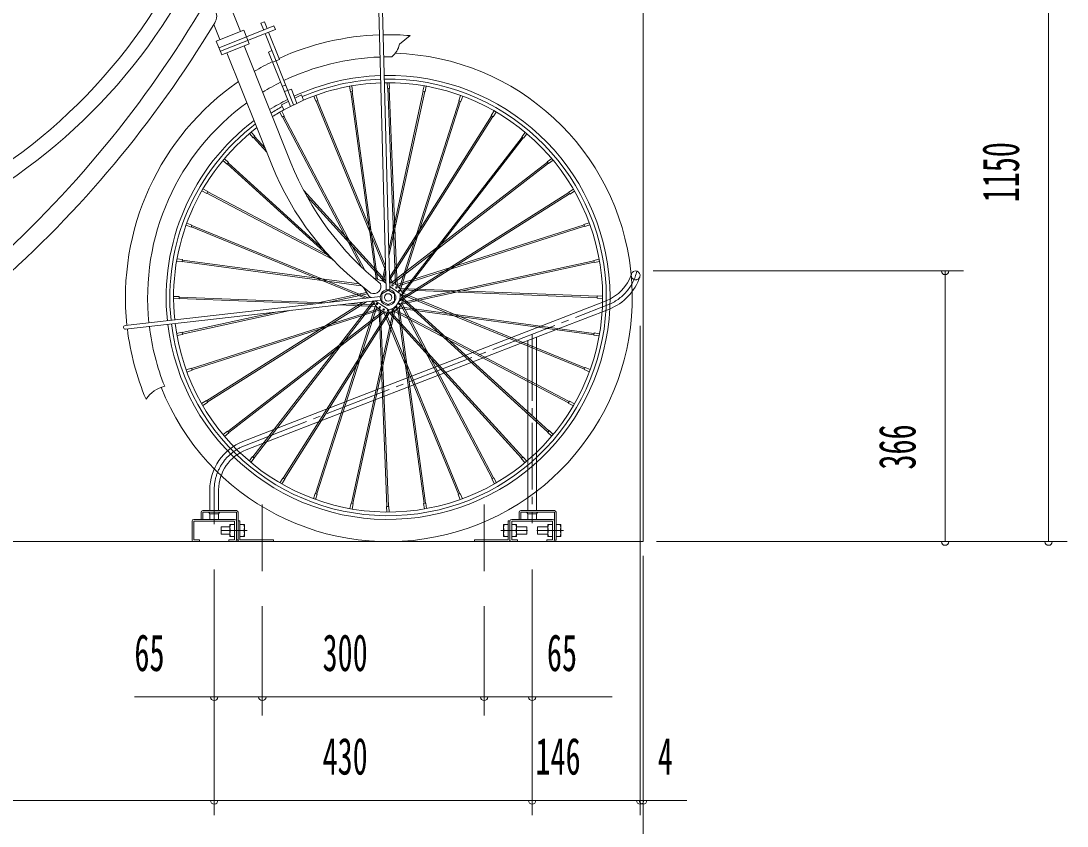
# Model space of a CAD drawing. Units: millimetres, scale not verified. Extents: x -5740 to 5740, y -4020 to 4020.
# Drawn here: x -3765 to -2350, y -2717 to -1629 of the extents above; entities that cross this region are included whole.
import ezdxf
from ezdxf.enums import TextEntityAlignment as Align

# ---------------------------------------------------------------- set-up
doc = ezdxf.new("R2010")
doc.units = ezdxf.units.MM
doc.header["$LTSCALE"] = 10
for name, pattern in [('CHAIN2', [12, 9, -1, 1, -1]), ('DASHED3', [4, 3, -1]), ('DOUBLE_CHAIN2', [12.8, 9, -1, 0.6, -0.6, 0.6, -1])]:
    doc.linetypes.add(name, pattern=pattern)
for name, color, linetype, lineweight in [('0-0_0', 2, 'DOUBLE_CHAIN2', 18), ('0-2_2_0_BOLD', 7, 'Continuous', 18), ('0-3_HIDDEN', 3, 'DASHED3', 18), ('0-4_2_2_CENTER', 3, 'CHAIN2', 18), ('0-5_2_5_DIM', 3, 'Continuous', 18), ('0-6_2_6_HATCH', 6, 'Continuous', 18)]:
    doc.layers.add(name, color=color, linetype=linetype, lineweight=lineweight)
doc.styles.add('ＭＳ ゴシック', font='')
doc.styles.get('ＭＳ ゴシック').set_extended_font_data('MS Gothic')

# ---------------------------------------------------------------- blocks, each defined once
blk = doc.blocks.new('j')
at = {"layer": '0-6_2_6_HATCH', "color": 2}
for p, q in [((14952.33, -507.21), (15003.73, -635.78)), ((15200.83, -985.31), (15191.03, -607.66)), ((15196.03, -607.54), (15205.83, -985.18)), ((14975.93, -646.93), (14967.63, -626.25)), ((15008.43, -633.93), (14971.23, -648.78)), ((15015.83, -652.5), (15008.43, -633.93)), ((15031.63, -624.64), (15036.23, -622.79)), ((15035.33, -633.93), (15031.63, -624.64)), ((15036.23, -622.79), (15039.93, -632.07)), ((15056.73, -673.85), (15041.83, -636.71)), ((14971.23, -648.78), (14978.73, -667.35)), ((15037.23, -638.57), (15075.83, -735.27)), ((15218.83, -653.08), (15233.53, -641.51)), ((14978.73, -667.35), (15015.83, -652.5)), ((15046.33, -816.28), (14985.63, -664.57)), ((15008.83, -655.28), (15072.13, -813.4)), ((15056.73, -673.85), (15047.43, -677.57)), ((15202.23, -705.26), (15202.53, -712.74)), ((15205.53, -712.75), (15205.23, -705.14)), ((15060.43, -710.06), (15065.03, -708.2)), ((15152.53, -717.39), (15151.43, -709.85)), ((15187.23, -970.18), (15153.03, -717.3)), ((15154.93, -716.95), (15189.33, -970.95)), ((15202.53, -712.74), (15205.53, -712.75)), ((15213.63, -978.17), (15203.03, -712.74)), ((15251.13, -716.78), (15204.43, -931.49)), ((15204.63, -939.9), (15253.13, -717.13)), ((15205.03, -712.75), (15215.73, -979.55)), ((15252.33, -709.26), (15250.63, -716.69)), ((15059.53, -734.92), (15068.53, -730.5)), ((15062.33, -741.9), (15059.53, -734.92)), ((15089.33, -728.64), (15062.33, -741.9)), ((15077.63, -726.08), (15086.63, -721.66)), ((15086.63, -721.66), (15089.33, -728.64)), ((15103.13, -723.21), (15105.93, -730.14)), ((15106.43, -729.96), (15200.13, -958.61)), ((15199.93, -952.98), (15108.23, -729.28)), ((15299.73, -729.62), (15218.93, -982.67)), ((15220.43, -984.67), (15301.63, -730.31)), ((15056.93, -744.88), (15060.43, -751.62)), ((15343.63, -749.87), (15205.33, -968.66)), ((15060.93, -751.37), (15167.63, -954.44)), ((15172.03, -958.62), (15062.63, -750.37)), ((15205.43, -972.26), (15345.33, -750.87)), ((15021.03, -779.53), (15016.03, -773.99)), ((15037.33, -793.65), (15023.03, -777.92)), ((15021.43, -779.21), (15039.43, -798.95)), ((15384.93, -778.56), (15222.43, -988.7)), ((15223.03, -991.08), (15386.43, -779.85)), ((14985.73, -815.26), (14980.13, -810.14)), ((14982.13, -807.92), (14987.63, -812.96)), ((14987.63, -812.96), (14985.73, -815.26)), ((15131.93, -947.54), (14986.03, -814.88)), ((14987.33, -813.34), (15116.23, -930.6)), ((15419.13, -812.58), (15207.93, -975.92)), ((15210.33, -976.61), (15420.43, -814.11)), ((15424.83, -807.54), (15418.83, -812.2)), ((14958.53, -854.53), (15128.13, -943.66)), ((15123.93, -939.2), (14959.53, -852.79)), ((15089.53, -851.03), (15200.43, -973.07)), ((15200.23, -975.72), (15093.43, -858.34)), ((15223.43, -998.02), (15449.13, -855.39)), ((15448.13, -853.66), (15223.53, -995.55)), ((15454.23, -849.22), (15447.83, -853.22)), ((15447.83, -853.22), (15449.33, -855.83)), ((15449.33, -855.83), (15455.83, -851.76)), ((14937.23, -900.63), (14930.23, -897.75)), ((14931.33, -894.97), (14938.23, -897.81)), ((14938.23, -897.81), (14937.23, -900.63)), ((15172.43, -996.47), (14937.43, -900.16)), ((14938.13, -898.28), (15176.53, -996)), ((15468.73, -897.35), (15214.33, -978.59)), ((15216.33, -980.05), (15469.33, -899.22)), ((15475.73, -894.56), (15468.53, -896.87)), ((15468.53, -896.87), (15469.53, -899.69)), ((15469.53, -899.69), (15476.63, -897.42)), ((14917.53, -946.33), (14925.03, -947.34)), ((14925.53, -944.38), (14917.93, -943.36)), ((14925.03, -947.34), (14925.53, -944.38)), ((15167.33, -979.66), (14925.03, -946.84)), ((14925.43, -944.87), (15164.33, -977.24)), ((15482.23, -947.83), (15221.33, -1004.65)), ((15222.33, -1002.38), (15481.83, -945.86)), ((15481.83, -945.36), (15489.13, -943.77)), ((15482.33, -948.32), (15481.83, -945.36)), ((15489.73, -946.7), (15482.33, -948.32)), ((15195.33, -973.12), (15199.93, -952.03)), ((15200.13, -960.43), (15197.23, -973.81)), ((15199.03, -974.47), (15183.53, -968.83)), ((15205.33, -966.01), (15209.53, -976.36)), ((15207.13, -975.76), (15205.43, -971.63)), ((15174.53, -988.69), (15110.93, -1002.53)), ((15121.63, -1002.26), (15175.63, -990.49)), ((15177.93, -994.09), (15170.33, -982.06)), ((15219.43, -983.29), (15486.23, -993.94)), ((15486.23, -995.94), (15220.83, -985.35)), ((15222.63, -989.46), (15469.73, -1090.72)), ((14847.83, -1033.44), (15193.13, -994.11)), ((15193.73, -999.08), (14848.43, -1038.41)), ((14913.23, -997.14), (14920.83, -997.44)), ((14920.83, -994.44), (14913.33, -994.14)), ((14920.83, -997.44), (14920.83, -994.44)), ((15117.13, -1002.77), (14920.83, -994.94)), ((14920.83, -996.94), (15104.13, -1004.25)), ((15169.53, -1001.83), (14958.03, -1135.49)), ((14959.03, -1137.22), (15174.13, -1001.31)), ((15020.73, -1211.03), (15183.73, -1000.22)), ((15184.73, -1002.18), (15022.23, -1212.32)), ((15186.33, -1005.53), (15149.83, -1004.08)), ((15182.03, -1000.41), (15184.43, -1001.42)), ((15223.83, -993.03), (15208.53, -1015.25)), ((15346.23, -1239.51), (15222.03, -1003.12)), ((15469.03, -1092.6), (15223.23, -991.86)), ((15419.83, -1177.54), (15223.23, -998.81)), ((15223.53, -996.34), (15421.03, -1176)), ((15486.23, -996.44), (15493.73, -996.74)), ((15053.43, -1015.05), (14924.93, -1043.05)), ((14925.23, -1045.02), (15073.13, -1012.81)), ((15190.83, -1010.83), (14937.73, -1091.66)), ((14938.43, -1093.54), (15192.83, -1012.29)), ((15196.83, -1014.27), (14986.63, -1176.77)), ((14987.93, -1178.3), (15199.23, -1014.96)), ((15203.63, -1015.44), (15061.73, -1240.01)), ((15063.53, -1241.01), (15206.13, -1015.27)), ((15105.43, -1260.57), (15186.73, -1006.21)), ((15188.13, -1008.21), (15107.33, -1261.26)), ((15136.83, -1005.56), (15187.63, -1007.59)), ((15210.53, -1014.2), (15153.93, -1273.75)), ((15155.93, -1274.1), (15212.73, -1013.2)), ((15202.03, -1278.14), (15191.43, -1011.33)), ((15193.43, -1012.71), (15204.03, -1278.14)), ((15298.83, -1261.6), (15197.53, -1014.52)), ((15199.93, -1015.12), (15300.73, -1260.92)), ((15384.13, -1212.96), (15204.43, -1015.42)), ((15206.93, -1015.16), (15385.63, -1211.67)), ((15447.63, -1138.09), (15211.23, -1013.9)), ((15213.43, -1012.81), (15448.63, -1136.35)), ((15216.53, -1010.69), (15252.13, -1273.93)), ((15481.73, -1046.01), (15217.13, -1010.16)), ((15254.13, -1273.58), (15218.33, -1008.98)), ((15218.83, -1008.38), (15482.03, -1044.04)), ((15220.93, -1005.35), (15344.43, -1240.51)), ((15489.53, -1044.55), (15482.13, -1043.54)), ((14931.33, -1096.32), (14938.63, -1094.01)), ((15469.93, -1090.25), (15468.83, -1093.07)), ((15468.83, -1093.07), (15475.83, -1095.91)), ((15476.93, -1093.13), (15469.93, -1090.25)), ((14951.33, -1139.12), (14957.73, -1135.05)), ((14959.23, -1137.66), (14952.93, -1141.65)), ((14957.73, -1135.05), (14959.23, -1137.66)), ((14986.33, -1176.39), (14980.43, -1180.97)), ((14982.23, -1183.34), (14988.33, -1178.68)), ((14988.33, -1178.68), (14986.33, -1176.39)), ((15421.43, -1175.62), (15419.43, -1177.92)), ((15419.43, -1177.92), (15425.03, -1182.96)), ((15427.03, -1180.74), (15421.43, -1175.62)), ((15386.03, -1211.36), (15391.03, -1216.89)), ((15061.33, -1239.76), (15057.33, -1246.09)), ((15059.83, -1247.69), (15063.93, -1241.26)), ((15063.93, -1241.26), (15061.33, -1239.76)), ((15346.63, -1239.26), (15344.03, -1240.76)), ((15344.03, -1240.76), (15347.53, -1247.39)), ((15350.13, -1246), (15346.63, -1239.26)), ((15102.63, -1267.65), (15105.03, -1260.4)), ((15105.03, -1260.4), (15107.83, -1261.43)), ((15107.83, -1261.43), (15105.53, -1268.56)), ((15254.63, -1273.49), (15251.63, -1274.02)), ((15255.63, -1281.03), (15254.63, -1273.49)), ((15298.33, -1261.77), (15301.23, -1260.75)), ((15301.23, -1268.81), (15298.33, -1261.77)), ((15301.23, -1260.75), (15304.03, -1267.67)), ((15153.43, -1273.67), (15151.93, -1280.98)), ((15201.53, -1278.13), (15204.53, -1278.14)), ((15201.83, -1285.74), (15201.53, -1278.13)), ((15204.53, -1278.14), (15204.83, -1285.62)), ((15251.63, -1274.02), (15252.63, -1281.43))]:
    blk.add_line(p, q, dxfattribs=at)
for points in [[(14976.83, -662.71), (15051.13, -633), (15049.23, -628.36), (14975.03, -658.07)], [(15071.33, -737.48), (15041.83, -663.64), (15046.43, -661.78)], [(15080.33, -733.06), (15072.73, -713.84), (15063.23, -717.23)], [(15154.43, -709.44), (15155.43, -716.86), (15152.53, -717.39)], [(15250.63, -716.69), (15253.63, -717.21), (15255.23, -709.9)], [(15105.93, -730.14), (15108.73, -729.11), (15105.83, -722.07)], [(15301.63, -722.32), (15299.33, -729.45), (15302.13, -730.48), (15304.43, -723.23)], [(15060.43, -751.62), (15063.03, -750.12), (15059.63, -743.49)], [(15347.23, -743.19), (15343.13, -749.62), (15345.73, -751.12), (15349.73, -744.79)], [(15018.23, -771.97), (15023.33, -777.6), (15021.03, -779.53)], [(15389.13, -772.31), (15384.53, -778.24), (15386.83, -780.17), (15391.43, -774.15)], [(15418.83, -812.2), (15420.73, -814.49), (15426.73, -809.91)], [(14951.63, -851.48), (14958.23, -854.96), (14959.73, -852.36), (14953.03, -848.82)], [(15493.83, -993.74), (15486.23, -993.44), (15486.23, -996.44)], [(14917.33, -1044.18), (14924.83, -1042.56), (14925.33, -1045.51), (14918.03, -1047.11)], [(15482.13, -1043.54), (15481.63, -1046.5), (15489.13, -1047.52)], [(14938.63, -1094.01), (14937.53, -1091.19), (14930.43, -1093.46)], [(15455.53, -1139.4), (15448.93, -1135.92), (15447.33, -1138.52), (15454.13, -1142.06)], [(15018.03, -1218.56), (15022.63, -1212.64), (15020.33, -1210.71), (15015.63, -1216.73)], [(15388.83, -1218.91), (15383.73, -1213.28), (15386.03, -1211.36)], [(15154.83, -1281.62), (15156.43, -1274.19), (15153.43, -1273.67)]]:
    blk.add_lwpolyline(points, dxfattribs=at)
blk.add_lwpolyline([(15195.03, -1000.35), (15195.03, -990.53), (15203.53, -985.62), (15212.03, -990.53), (15212.03, -1000.35), (15203.53, -1005.25)], close=True, dxfattribs=at)
for centre, radius in [((15203.53, -995.44), 10.5), ((15203.53, -995.44), 5), ((15209.53, -979), 1), ((15214.83, -982.03), 1), ((15218.73, -986.69), 1), ((15188.43, -1004.19), 1), ((15218.73, -1004.19), 1), ((15220.83, -992.4), 1), ((15220.83, -998.48), 1), ((15192.33, -1008.84), 1), ((15197.53, -1011.89), 1), ((15203.53, -1012.94), 1), ((15209.53, -1011.88), 1), ((15214.83, -1008.84), 1)]:
    blk.add_circle(centre, radius, dxfattribs=at)
for centre, radius, start, end in [((14264.13, -208.06), 739.5, 292.61365, 334.12314), ((14264.13, -208.06), 760.5, 292.53613, 332.69836), ((13672.33, 154.68), 1487.5, 311.35995, 329.64667), ((14953.73, -614.86), 18, 320.74817, 82.85374), ((13672.33, 154.68), 1512.5, 311.32513, 328.91446), ((15203.53, -995.44), 355.2, 91.88019, 114.53242), ((15203.53, -995.44), 355.2, 85.15501, 91.07365), ((15189.43, -647.17), 30, 309.63101, 348.6438), ((15203.53, -995.44), 330.2, 201.60161, 88.31546), ((15203.53, -995.44), 355.2, 116.14862, 120.61508), ((15203.53, -995.44), 325.2, 91.91748, 115.66718), ((15203.53, -995.44), 325.2, 89.11906, 91.03653), ((15203.53, -995.44), 355.2, 124.72224, 186.09508), ((15203.53, -995.44), 300.2, 186.9756, 90.99986), ((15203.53, -995.44), 295.2, 186.98363, 90.99173), ((15203.53, -995.44), 290.2, 186.99194, 90.98332), ((15203.53, -995.44), 325.2, 116.55061, 121.43564), ((15203.53, -995.44), 300.2, 91.95418, 115.03337), ((15203.53, -995.44), 295.2, 91.96219, 113.14552), ((15203.53, -995.44), 290.2, 91.9705, 113.16864), ((15203.53, -995.44), 325.2, 125.93796, 186.05795), ((15203.53, -995.44), 300.2, 116.94716, 122.24661), ((15203.53, -995.44), 295.2, 118.98695, 122.42551), ((15203.53, -995.44), 290.2, 119.11139, 122.6107), ((15203.53, -995.44), 300.2, 127.14299, 186.02129), ((15203.53, -995.44), 295.2, 127.40935, 186.01314), ((15203.53, -995.44), 290.2, 127.68526, 186.00473), ((15417.73, -667.72), 400, 201.80142, 233.59489), ((15443.53, -664.85), 400, 201.80142, 231.2941), ((15203.53, -995.44), 20, 193.67825, 84.2953), ((15443.53, -664.85), 395, 231.4888, 232.04286), ((15183.93, -980.34), 10, 248.78935, 19.54359), ((15199.93, -992.93), 20, 284.46997, 7.40977), ((15443.53, -664.85), 395, 232.97568, 235.49246), ((15417.73, -667.72), 405, 233.6917, 234.05539), ((15417.73, -667.72), 405, 235.1143, 238.29701), ((14848.13, -1035.92), 2.5, 96.50145, 276.50143), ((15203.53, -995.44), 355.2, 186.90163, 202.80948), ((15203.53, -995.44), 325.2, 186.9389, 201.69212), ((14909.83, -1154.75), 40, 102.1378, 147.30659)]:
    blk.add_arc(centre, radius, start, end, dxfattribs=at)

msp = doc.modelspace()

# ---------------------------------------------------------------- linework, layer by layer
at = {"layer": '0-2_2_0_BOLD'}
for p, q in [((-2923.2, -978.17), (-2923.2, -2332.68)), ((-3067.2, -2043.46), (-2973.1, -2006.98)), ((-3464.5, -2197.41), (-3067.2, -2043.46)), ((-3079.2, -2060.98), (-3079.2, -2290.68)), ((-3067.2, -2056.33), (-3067.2, -2290.68)), ((-3509.3, -2290.68), (-3509.3, -2262.63)), ((-3497.3, -2290.68), (-3497.3, -2262.68)), ((-3497.3, -2262.68), (-3497.3, -2265.01)), ((-3518.7, -2290.68), (-3473.3, -2290.68)), ((-3088.6, -2290.68), (-3043.2, -2290.68)), ((-3533.3, -2330.38), (-3533.3, -2304.98)), ((-3531, -2302.68), (-3475.6, -2302.68)), ((-3531, -2304.98), (-3475.6, -2304.98)), ((-3531, -2330.38), (-3531, -2304.98)), ((-3521, -2302.68), (-3521, -2292.98)), ((-3509.3, -2294.98), (-3497.3, -2294.98)), ((-3509.3, -2302.68), (-3509.3, -2294.98)), ((-3497.3, -2302.68), (-3497.3, -2294.98)), ((-3475.6, -2304.98), (-3475.6, -2330.38)), ((-3473.3, -2330.69), (-3473.3, -2292.98)), ((-3473.3, -2302.68), (-3473.3, -2330.38)), ((-3468.7, -2304.58), (-3471.2, -2304.58)), ((-3471, -2330.69), (-3471, -2292.98)), ((-3471, -2330.38), (-3471, -2304.98)), ((-3468.7, -2330.38), (-3468.7, -2304.58)), ((-3103.2, -2330.38), (-3103.2, -2304.98)), ((-3100.9, -2302.68), (-3045.5, -2302.68)), ((-3100.9, -2304.98), (-3045.5, -2304.98)), ((-3100.9, -2330.38), (-3100.9, -2304.98)), ((-3090.9, -2302.68), (-3090.9, -2292.98)), ((-3079.2, -2294.98), (-3067.2, -2294.98)), ((-3079.2, -2294.98), (-3079.2, -2302.68)), ((-3067.2, -2294.98), (-3067.2, -2302.68)), ((-3045.5, -2330.38), (-3045.5, -2304.98)), ((-3043.2, -2330.69), (-3043.2, -2292.98)), ((-3043.2, -2304.98), (-3043.2, -2330.38)), ((-3040.9, -2330.69), (-3040.9, -2292.98)), ((-3493.7, -2322.68), (-3493.7, -2312.68)), ((-3482, -2312.68), (-3493.7, -2312.68)), ((-3482, -2309.68), (-3475.6, -2309.68)), ((-3482, -2325.68), (-3482, -2309.68)), ((-3468.5, -2317.69), (-3475.6, -2317.69)), ((-3094.5, -2309.68), (-3100.9, -2309.68)), ((-3094.5, -2325.68), (-3094.5, -2309.68)), ((-3094.5, -2312.68), (-3080.5, -2312.68)), ((-3051.9, -2312.68), (-3065.9, -2312.68)), ((-3065.9, -2322.68), (-3065.9, -2312.68)), ((-3034.5, -2309.68), (-3040.9, -2309.68)), ((-3034.5, -2325.68), (-3034.5, -2309.68)), ((-2923.2, -2332.68), (-4903.2, -2332.68)), ((-3523.3, -2330.38), (-3531, -2330.38)), ((-3523.3, -2332.68), (-3523.3, -2330.38)), ((-3482, -2322.68), (-3493.7, -2322.68)), ((-3483.3, -2330.38), (-3475.6, -2330.38)), ((-3483.3, -2332.68), (-3483.3, -2330.38)), ((-3482, -2325.68), (-3475.6, -2325.68)), ((-3471.1, -2330.38), (-3473.3, -2330.38)), ((-3471, -2330.69), (-3473.3, -2330.69)), ((-3462.3, -2325.68), (-3468.7, -2325.68)), ((-3468.7, -2330.38), (-3423, -2330.38)), ((-3423, -2332.68), (-3423, -2330.38)), ((-3105.5, -2330.38), (-3151.2, -2330.38)), ((-3151.2, -2332.68), (-3151.2, -2330.38)), ((-3111.9, -2325.68), (-3105.5, -2325.68)), ((-3094.5, -2325.68), (-3100.9, -2325.68)), ((-3093.2, -2330.38), (-3100.9, -2330.38)), ((-3093.2, -2332.68), (-3093.2, -2330.38)), ((-3051.8, -2322.68), (-3065.9, -2322.68)), ((-3045.5, -2330.38), (-3053.2, -2330.38)), ((-3053.2, -2332.68), (-3053.2, -2330.38)), ((-3051.9, -2325.68), (-3045.5, -2325.68)), ((-3040.9, -2330.68), (-3043.2, -2330.68)), ((-3040.9, -2330.69), (-3043.2, -2330.69))]:
    msp.add_line(p, q, dxfattribs=at)
at = {"layer": '0-2_2_0_BOLD', "linetype": 'CHAIN2'}
for p, q in [((-3475.6, -2317.68), (-3481.1, -2317.68)), ((-3468.7, -2317.68), (-3463.2, -2317.68)), ((-3105.5, -2317.68), (-3111, -2317.68)), ((-3100.9, -2317.68), (-3095.4, -2317.68)), ((-3045.5, -2317.68), (-3051, -2317.68)), ((-3038.4, -2317.69), (-3045.5, -2317.69)), ((-3040.9, -2317.68), (-3035.4, -2317.68))]:
    msp.add_line(p, q, dxfattribs=at)
at = {"layer": '0-2_2_0_BOLD'}
for points in [[(-3460.2, -2208.6), (-3067.2, -2056.33), (-2968.8, -2018.18)], [(-3518.7, -2302.68), (-3518.7, -2292.98), (-3473.3, -2292.98)], [(-3105.5, -2330.38), (-3105.5, -2304.58), (-3103, -2304.58)], [(-3088.6, -2302.68), (-3088.6, -2292.98), (-3043.2, -2292.98)], [(-3462.3, -2325.68), (-3462.3, -2309.68), (-3468.7, -2309.68)], [(-3111.9, -2325.68), (-3111.9, -2309.68), (-3105.5, -2309.68)], [(-3094.6, -2322.68), (-3080.5, -2322.68), (-3080.5, -2312.68)], [(-3051.9, -2325.68), (-3051.9, -2309.68), (-3045.5, -2309.68)], [(-3034.5, -2325.68), (-3040.9, -2325.68), (-3040.9, -2309.68)]]:
    msp.add_lwpolyline(points, dxfattribs=at)
for centre, radius, start, end in [((-2933.2, -1972.68), 6, 342, 162), ((-2994.1, -1952.9), 58, 291.17999, 342), ((-2994.1, -1952.9), 70, 291.17999, 342), ((-3439.01, -2262.91), 70.29, 111.26739, 179.76839), ((-3439.01, -2262.91), 58.29, 111.26732, 179.76858), ((-3518.7, -2292.98), 2.3, 90, 180), ((-3473.3, -2292.98), 2.3, 0, 90), ((-3088.6, -2292.98), 2.3, 90, 180), ((-3043.2, -2292.98), 2.3, 0, 90), ((-3531, -2304.98), 2.3, 90, 180), ((-3511.3, -2294.98), 2, 0, 90), ((-3495.3, -2294.98), 2, 90, 180), ((-3475.6, -2304.98), 2.3, 0, 90), ((-3100.9, -2304.98), 2.3, 90, 180), ((-3081.2, -2294.98), 2, 0, 90), ((-3065.2, -2294.98), 2, 90, 180), ((-3045.5, -2304.98), 2.3, 0, 90), ((-3472.7, -2313.68), 9.3, 154.59999, 205.39999), ((-3472.7, -2321.68), 9.3, 154.59999, 205.39999), ((-3471.6, -2313.68), 9.3, 334.60001, 25.39999), ((-3471.6, -2321.68), 9.3, 334.60001, 25.39999), ((-3102.6, -2313.68), 9.3, 154.59999, 205.39999), ((-3102.6, -2321.68), 9.3, 154.59999, 205.39999), ((-3103.8, -2313.68), 9.3, 334.60001, 25.39999), ((-3103.8, -2321.68), 9.3, 334.60001, 25.39999), ((-3042.6, -2313.68), 9.3, 154.59999, 205.39999), ((-3042.6, -2321.68), 9.3, 154.59999, 205.39999), ((-3043.8, -2313.68), 9.3, 334.60001, 25.39999), ((-3043.8, -2321.68), 9.3, 334.60001, 25.39999), ((-3531, -2330.38), 2.3, 179.99799, 270), ((-3475.6, -2330.38), 2.3, 270, 0), ((-3468.7, -2330.38), 2.3, 180, 270), ((-3105.5, -2330.38), 2.3, 270, 0), ((-3100.9, -2330.38), 2.3, 180, 270), ((-3045.5, -2330.38), 2.3, 270, 0)]:
    msp.add_arc(centre, radius, start, end, dxfattribs=at)
at = {"layer": '0-3_HIDDEN'}
msp.add_arc((-2933.2, -1972.68), 6, 162.00107, 341.98431, dxfattribs=at)
at = {"layer": '0-4_2_2_CENTER'}
for p, q in [((-3462.3, -2203), (-2970.9, -2012.58)), ((-3073.2, -2052.22), (-3073.2, -2307.78)), ((-3503.3, -2309.18), (-3503.3, -2262.68)), ((-3438.2, -2282.68), (-3438.2, -2382.68)), ((-3138.2, -2282.68), (-3138.2, -2382.68)), ((-3458.8, -2317.68), (-3494.5, -2317.68)), ((-3115.4, -2317.68), (-3079.7, -2317.68)), ((-3031, -2317.68), (-3066.7, -2317.68))]:
    msp.add_line(p, q, dxfattribs=at)
for centre, radius, start, end in [((-2994.1, -1952.9), 64, 291.17999, 347.35599), ((-3439.01, -2262.91), 64.29, 111.25914, 179.79026)]:
    msp.add_arc(centre, radius, start, end, dxfattribs=at)
at = {"layer": '0-5_2_5_DIM'}
for p, q in [((-2374.7, -2332.68), (-2374.7, -1182.68)), ((-2909.7, -1966.68), (-2489.7, -1966.68)), ((-2509.7, -1966.68), (-2519.7, -1966.68)), ((-2514.7, -2332.68), (-2514.7, -1966.68)), ((-2927.2, -2041.05), (-2927.2, -2702.68)), ((-2904.9, -2332.68), (-2349.7, -2332.68)), ((-2509.7, -2332.68), (-2519.7, -2332.68)), ((-2369.7, -2332.68), (-2379.7, -2332.68)), ((-2923.2, -2351.95), (-2923.2, -2842.68)), ((-3503.2, -2370.18), (-3503.2, -2702.68)), ((-3073.2, -2370.18), (-3073.2, -2702.68)), ((-3438.2, -2420.18), (-3438.2, -2567.68)), ((-3138.2, -2420.18), (-3138.2, -2567.68)), ((-2965.2, -2542.68), (-3611.2, -2542.68)), ((-3498.2, -2542.68), (-3508.2, -2542.68)), ((-3433.2, -2542.68), (-3443.2, -2542.68)), ((-3133.2, -2542.68), (-3143.2, -2542.68)), ((-3068.2, -2542.68), (-3078.2, -2542.68)), ((-4753.2, -2682.68), (-2864.2, -2682.68)), ((-3498.2, -2682.68), (-3508.2, -2682.68)), ((-3068.2, -2682.68), (-3078.2, -2682.68)), ((-2922.2, -2682.68), (-2932.2, -2682.68)), ((-2918.2, -2682.68), (-2928.2, -2682.68))]:
    msp.add_line(p, q, dxfattribs=at)
for centre in [(-2514.7, -1966.68), (-2514.7, -2332.68), (-2374.7, -2332.68), (-3503.2, -2542.68), (-3438.2, -2542.68), (-3138.2, -2542.68), (-3073.2, -2542.68), (-3503.2, -2682.68), (-3073.2, -2682.68), (-2927.2, -2682.68), (-2923.2, -2682.68)]:
    msp.add_arc(centre, 5, 180, 0, dxfattribs=at)

# ---------------------------------------------------------------- block references
at = {"layer": '0-0_0'}
msp.add_blockref('j', (-18471.63, -1007.04), dxfattribs=at)

# ---------------------------------------------------------------- texts
at = {"layer": '0-5_2_5_DIM', "color": 7, "style": 'ＭＳ ゴシック', "width": 0.6}
for s, p in [('1150', (-2399.7, -1873.93)), ('366', (-2539.7, -2235.3))]:
    msp.add_text(s, height=49.85, rotation=90, dxfattribs=at).set_placement(p, align=Align.BOTTOM_LEFT)
for s, p in [('65', (-3611.2, -2522.68)), ('300', (-3356.7, -2522.68)), ('65', (-3053.2, -2522.68)), ('430', (-3356.7, -2662.68)), ('146', (-3068.7, -2662.68)), ('4', (-2903.2, -2662.68))]:
    msp.add_text(s, height=49.85, dxfattribs=at).set_placement(p, align=Align.BOTTOM_LEFT)

doc.saveas('drawing.dxf')
